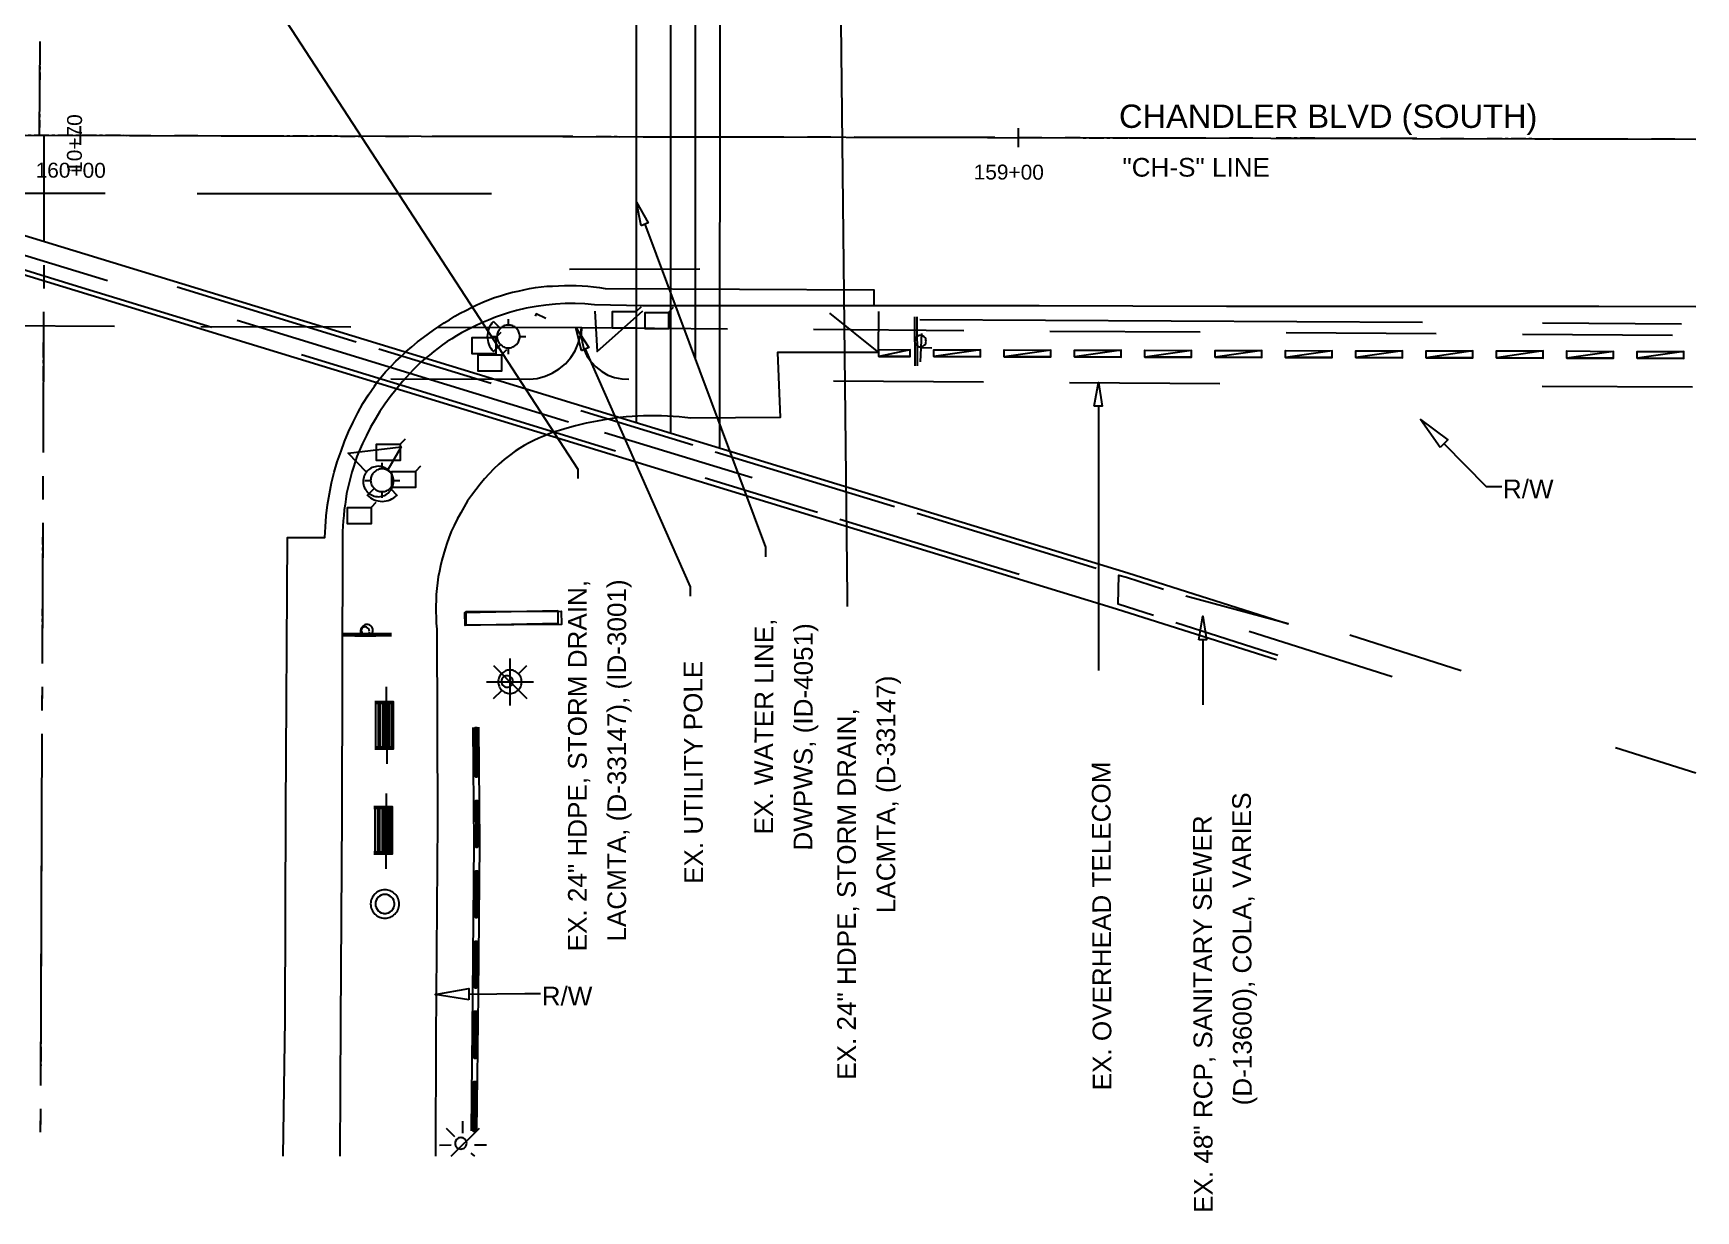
# Model space of a CAD drawing. Header units: feet. Extents: x 0 to 650, y -1 to 433.
# Drawn here: x 347.7 to 524.9, y 62 to 187.6 of the extents above; entities that cross this region are included whole.
import ezdxf

# ---------------------------------------------------------------- set-up
doc = ezdxf.new("R2010")
doc.units = ezdxf.units.FT
doc.linetypes.add('CENTER2', pattern=[2.541, 1.587, -0.318, 0.318, -0.318])
for name, color, linetype in [('AGUA', 5, 'UTIL_W'), ('ALCANTARILLADO', 3, 'UTIL_SS'), ('ANOTACION', 8, 'CONTINUOUS'), ('DIGITALIZADO', 7, 'CONTINUOUS'), ('DRENAJE_PLUVIAL', 3, 'UTIL_SD'), ('EJE_VIA', 7, 'CONTINUOUS'), ('ELECTRICO_AEREO', 1, 'UTIL_EOH'), ('ESTRUCTURAS', 7, 'CONTINUOUS'), ('METRO_RW', 140, 'CENTER2'), ('TELECOM_AEREO', 30, 'UTIL_TOH'), ('TOPO', 8, 'CONTINUOUS')]:
    doc.layers.add(name, color=color, linetype=linetype)
doc.styles.add('CAD_TEXT', font='Arial')
doc.styles.add('LTSTD', font='Arial')
doc.linetypes.add('UTIL_EOH', pattern='A,4,-3,["E(OH)",LTSTD,S=1.2,R=0,X=-3.3,Y=-0.6],-3', length=10)
doc.linetypes.add('UTIL_SD', pattern='A,4,-3,["SD",LTSTD,S=1.2,R=0,X=-2.22,Y=-0.6],-3', length=10)
doc.linetypes.add('UTIL_SS', pattern='A,4,-3,["SS",LTSTD,S=1.2,R=0,X=-2.22,Y=-0.6],-3', length=10)
doc.linetypes.add('UTIL_TOH', pattern='A,4,-3,["T(OH)",LTSTD,S=1.2,R=0,X=-3.3,Y=-0.6],-3', length=10)
doc.linetypes.add('UTIL_W', pattern='A,4,-3,["W",LTSTD,S=1.2,R=0,X=-1.86,Y=-0.6],-3', length=10)

msp = doc.modelspace()

# ---------------------------------------------------------------- linework, layer by layer
at = {"layer": 'AGUA'}
for p, q in [((411.97, 146), (412.03, 338.8)), ((418.27, 152.8), (418.2, 337.9)), ((271.13, 170.53), (355.33, 170.5)), ((365.13, 170.47), (396.53, 170.47)), ((404.83, 162.4), (418.73, 162.43)), ((442.2, 157.03), (495.8, 156.73)), ((508.6, 156.67), (523.4, 156.57))]:
    msp.add_line(p, q, dxfattribs=at)
msp.add_lwpolyline([(402.3, 157.13), (401.27, 157.63), (401.17, 157.37)], dxfattribs=at)
at = {"layer": 'ALCANTARILLADO'}
for p, q in [((415.63, 144.93), (415.73, 338.83)), ((420.87, 143.27), (420.93, 339.07)), ((340.23, 165.87), (355.57, 161.2)), ((369.4, 156.97), (404.73, 146.13)), ((408.57, 144.97), (424.33, 140.17)), ((477.3, 123.8), (492.57, 118.93)), ((516.37, 111.37), (524.93, 108.67))]:
    msp.add_line(p, q, dxfattribs=at)
at = {"layer": 'ANOTACION'}
for points in [[(497.67, 143.37), (495.57, 146.37), (498.5, 144.2), (497.67, 143.37)], [(498.07, 143.8), (502.57, 139.23), (504.27, 139.23)], [(394.1, 84.47), (390.5, 85.03), (394.1, 85.67), (394.1, 84.47)], [(394.1, 85.07), (400.07, 85.13), (401.73, 85.13)]]:
    msp.add_lwpolyline(points, dxfattribs=at)
at = {"layer": 'DIGITALIZADO'}
for p, q in [((441.7, 152.07), (441.67, 157.3)), ((441.93, 152.07), (441.9, 157.3)), ((385.87, 123.5), (380.63, 123.5)), ((385.87, 123.27), (380.63, 123.27)), ((385.9, 116.07), (384.07, 116.07)), ((384.13, 116.07), (384.13, 111.4)), ((384.47, 116.07), (384.47, 111.4)), ((384.63, 116.07), (384.63, 111.4)), ((384.97, 116.07), (384.97, 111.4)), ((385.13, 116.07), (385.13, 111.4)), ((385.47, 116.07), (385.47, 111.4)), ((385.63, 116.07), (385.63, 111.4)), ((385.9, 116.23), (385.9, 111.23)), ((385.9, 111.4), (384.07, 111.4)), ((385.8, 104.87), (383.97, 104.87)), ((384.07, 104.87), (384.07, 100.2)), ((384.4, 104.87), (384.4, 100.2)), ((384.57, 104.87), (384.57, 100.2)), ((384.9, 104.87), (384.9, 100.2)), ((385.07, 104.87), (385.07, 100.2)), ((385.4, 104.87), (385.4, 100.2)), ((385.57, 104.87), (385.57, 100.2)), ((385.8, 105.03), (385.8, 100.03)), ((385.8, 100.2), (383.97, 100.2))]:
    msp.add_line(p, q, dxfattribs=at)
for points in [[(361.2, 209.5), (405.73, 141.07), (405.73, 140.07)], [(433.6, 204.93), (434.43, 127.4), (434.43, 126.4)], [(412.47, 167.03), (411.97, 169.53), (413.23, 167.33), (412.47, 167.03)], [(412.87, 167.2), (425.73, 132.73), (425.73, 131.73)], [(454.93, 158.5), (437.77, 158.5), (437.27, 158.5)], [(524.93, 158.37), (514.6, 158.4), (497.33, 158.43), (474.9, 158.43), (454.93, 158.5)], [(406.13, 153.7), (405.5, 156.17), (406.9, 154.03), (406.13, 153.7)], [(442.87, 154.72), (442.85, 154.84), (442.82, 154.96), (442.76, 155.06), (442.64, 155.19), (442.49, 155.28), (442.37, 155.32), (442.25, 155.33), (442.13, 155.32), (442.01, 155.28), (441.91, 155.23), (441.77, 155.11), (441.68, 154.96), (441.65, 154.84), (441.63, 154.72), (441.65, 154.59), (441.68, 154.48), (441.74, 154.37), (441.86, 154.24), (442.01, 154.15), (442.13, 154.11), (442.25, 154.1), (442.37, 154.11), (442.49, 154.15), (442.59, 154.21), (442.73, 154.32), (442.82, 154.48), (442.85, 154.59), (442.87, 154.72)], [(406.5, 153.87), (417.7, 128.53), (417.7, 127.53)], [(460.8, 147.8), (461.23, 150.3), (461.63, 147.8), (460.8, 147.8)], [(461.23, 147.8), (461.23, 120.57), (461.23, 119.57)], [(403.6, 125.97), (403.6, 124.6), (393.7, 124.4), (393.67, 125.77), (403.6, 125.97)], [(383.87, 123.88), (383.85, 124.01), (383.82, 124.12), (383.76, 124.23), (383.64, 124.36), (383.49, 124.45), (383.37, 124.49), (383.25, 124.5), (383.13, 124.49), (383.01, 124.45), (382.91, 124.39), (382.77, 124.28), (382.68, 124.12), (382.65, 124.01), (382.63, 123.88), (382.65, 123.76), (382.68, 123.64), (382.74, 123.54), (382.86, 123.41), (383.01, 123.32), (383.13, 123.28), (383.25, 123.27), (383.37, 123.28), (383.49, 123.32), (383.59, 123.37), (383.73, 123.49), (383.82, 123.64), (383.85, 123.76), (383.87, 123.88)], [(471.93, 122.87), (472.37, 125.37), (472.77, 122.87), (471.93, 122.87)], [(472.37, 122.87), (472.37, 116.93), (472.37, 115.93)], [(398.8, 118.42), (398.79, 118.54), (398.75, 118.66), (398.69, 118.76), (398.58, 118.89), (398.42, 118.98), (398.31, 119.02), (398.18, 119.03), (398.06, 119.02), (397.94, 118.98), (397.84, 118.93), (397.71, 118.81), (397.62, 118.66), (397.58, 118.54), (397.57, 118.42), (397.58, 118.29), (397.62, 118.18), (397.67, 118.07), (397.79, 117.94), (397.94, 117.85), (398.06, 117.81), (398.18, 117.8), (398.31, 117.81), (398.42, 117.85), (398.53, 117.91), (398.66, 118.02), (398.75, 118.18), (398.79, 118.29), (398.8, 118.42)], [(384.07, 111.23), (386.07, 111.23), (386.07, 116.23), (384.07, 116.23)], [(384.63, 111.4), (384.63, 116.07), (384.47, 111.4), (384.63, 111.4), (384.47, 111.4), (384.47, 116.07), (384.63, 116.07)], [(385.13, 111.4), (385.13, 116.07), (384.97, 111.4), (385.13, 111.4), (384.97, 111.4), (384.97, 116.07), (385.13, 116.07)], [(385.63, 111.4), (385.63, 116.07), (385.47, 111.4), (385.63, 111.4), (385.47, 111.4), (385.47, 116.07), (385.63, 116.07)], [(383.97, 100.03), (385.97, 100.03), (385.97, 105.03), (383.97, 105.03)], [(384.57, 100.2), (384.57, 104.87), (384.4, 100.2), (384.57, 100.2), (384.4, 100.2), (384.4, 104.87), (384.57, 104.87)], [(385.07, 100.2), (385.07, 104.87), (384.9, 100.2), (385.07, 100.2), (384.9, 100.2), (384.9, 104.87), (385.07, 104.87)], [(385.57, 100.2), (385.57, 104.87), (385.4, 100.2), (385.57, 100.2), (385.4, 100.2), (385.4, 104.87), (385.57, 104.87)], [(393.87, 69.15), (393.85, 69.27), (393.82, 69.39), (393.76, 69.49), (393.64, 69.63), (393.49, 69.72), (393.37, 69.75), (393.25, 69.77), (393.13, 69.75), (393.01, 69.72), (392.91, 69.66), (392.77, 69.54), (392.68, 69.39), (392.65, 69.27), (392.63, 69.15), (392.65, 69.03), (392.68, 68.91), (392.74, 68.81), (392.86, 68.67), (393.01, 68.58), (393.13, 68.55), (393.25, 68.53), (393.37, 68.55), (393.49, 68.58), (393.59, 68.64), (393.73, 68.76), (393.82, 68.91), (393.85, 69.03), (393.87, 69.15)]]:
    msp.add_lwpolyline(points, dxfattribs=at)
at = {"layer": 'DRENAJE_PLUVIAL'}
for p, q in [((363, 160.5), (382.1, 154.63)), ((384.5, 153.9), (396.47, 150.23)), ((406.03, 147.33), (417.97, 143.67)), ((420.37, 142.93), (439.5, 137.07)), ((419.3, 140.13), (431.27, 136.47)), ((433.67, 135.73), (452.77, 129.87)), ((441.9, 136.37), (461, 130.5)), ((469.5, 124.7), (480.37, 121.23)), ((488.03, 123.4), (499.93, 119.57))]:
    msp.add_line(p, q, dxfattribs=at)
for points in [[(144.2, 192.7), (198.6, 192.67), (206.13, 192.6), (213.7, 192.4), (221.27, 192.03), (228.8, 191.57), (236.33, 190.93), (243.87, 190.13), (251.37, 189.23), (258.83, 188.2), (266.3, 187), (273.77, 185.67), (281.17, 184.2), (288.57, 182.6), (295.93, 180.87), (303.23, 179), (310.53, 176.97), (317.77, 174.83), (464.37, 130), (481.47, 124.57), (470.57, 127.5)], [(194.3, 192.17), (198.6, 192.17), (199.3, 192.17), (206.07, 188.6), (213.57, 188.4), (221.03, 188.03), (228.5, 187.57), (235.97, 186.93), (243.4, 186.17), (250.83, 185.27), (258.27, 184.23), (265.63, 183.07), (273.03, 181.73), (280.37, 180.3), (287.67, 178.7), (294.97, 177), (302.2, 175.13), (309.43, 173.13), (316.6, 171), (463.17, 126.17), (480.23, 120.77)], [(340.4, 164.27), (352.37, 160.6), (366.7, 156.2)], [(376.27, 153.3), (388.23, 149.63), (409.73, 143.03)], [(467.1, 125.47), (463.33, 126.67), (463.4, 129.77), (464.23, 129.53), (468.17, 128.27)]]:
    msp.add_lwpolyline(points, dxfattribs=at)
at = {"layer": 'EJE_VIA'}
for p, q in [((348.33, 176.7), (348.4, 186.7)), ((352.7, 175.67), (352.7, 177.67)), ((452.7, 175.43), (452.73, 177.43)), ((144.2, 177.17), (524.93, 176.27)), ((345.2, 176.7), (360.2, 176.67)), ((348.8, 165.33), (348.83, 176.7)), ((362.7, 176.67), (365.2, 176.67)), ((367.7, 176.63), (382.7, 176.6)), ((385.2, 176.6), (387.7, 176.6)), ((390.2, 176.6), (405.2, 176.57)), ((407.7, 176.57), (410.2, 176.53)), ((412.7, 176.53), (427.7, 176.5)), ((430.2, 176.5), (432.7, 176.5)), ((435.2, 176.5), (450.2, 176.47)), ((452.7, 176.43), (455.2, 176.43)), ((457.7, 176.43), (472.7, 176.4)), ((475.2, 176.4), (477.7, 176.4)), ((480.2, 176.4), (495.2, 176.37)), ((497.7, 176.33), (500.2, 176.33)), ((502.7, 176.33), (517.7, 176.3)), ((520.2, 176.3), (522.7, 176.3)), ((348.8, 160.33), (348.8, 162.83)), ((348.73, 142.83), (348.77, 157.83)), ((437.77, 153.5), (437.83, 157.9)), ((432.57, 157.7), (437.77, 153.5)), ((442.27, 152.53), (442.4, 155.53)), ((442.33, 154.03), (443.47, 154)), ((348.7, 137.83), (348.7, 140.33)), ((348.63, 120.33), (348.7, 135.33)), ((381.93, 123.27), (384.17, 123.27)), ((348.6, 115.33), (348.63, 117.83)), ((348.47, 75.33), (348.6, 112.83)), ((348.43, 70.33), (348.47, 72.83))]:
    msp.add_line(p, q, dxfattribs=at)
for points in [[(407.53, 157.93), (407.8, 153.63), (412.67, 157.97)], [(393.8, 124.43), (393.8, 125.87), (403.93, 125.93), (403.97, 124.5), (393.8, 124.43)], [(383.5, 123.75), (383.48, 123.89), (383.42, 124.02), (383.32, 124.12), (383.2, 124.2), (383.07, 124.23), (382.92, 124.22), (382.79, 124.18), (382.67, 124.09), (382.59, 123.98), (382.54, 123.85), (382.54, 123.7), (382.57, 123.56), (382.64, 123.44), (382.75, 123.35), (382.87, 123.29), (383.02, 123.27), (383.16, 123.29), (383.29, 123.35), (383.39, 123.44), (383.46, 123.56), (383.5, 123.7)]]:
    msp.add_lwpolyline(points, dxfattribs=at)
at = {"layer": 'ELECTRICO_AEREO'}
for p, q in [((340.33, 156.4), (356.33, 156.33)), ((365.53, 156.3), (381.53, 156.23)), ((430.87, 156), (446.87, 155.87)), ((456.07, 155.8), (472.07, 155.7)), ((481.27, 155.63), (497.27, 155.53)), ((506.47, 155.47), (522.47, 155.37))]:
    msp.add_line(p, q, dxfattribs=at)
msp.add_lwpolyline([(390.73, 156.2), (406.1, 156.17), (421.67, 156.03)], dxfattribs=at)
at = {"layer": 'ESTRUCTURAS'}
for p, q in [((396.73, 156.8), (397.47, 156.07)), ((398.33, 156.4), (398.33, 157.07)), ((396.47, 155.2), (397.1, 155.2)), ((396.73, 153.6), (397.47, 154.33)), ((399.53, 155.2), (400.17, 155.2)), ((398.33, 153.33), (398.33, 153.97)), ((384.87, 141.1), (384.87, 141.73)), ((383, 139.87), (383.63, 139.87)), ((383.27, 138.27), (384, 139)), ((384.87, 138), (384.87, 138.67)), ((385.73, 139), (386.47, 138.27)), ((386.07, 139.87), (386.73, 139.87)), ((398.5, 115.87), (398.5, 120.87)), ((396.73, 120.13), (400.27, 116.6)), ((399.4, 119.23), (400.27, 120.13)), ((385.3, 117.83), (385.37, 109.63)), ((396, 118.37), (401, 118.37)), ((396.73, 116.6), (397.63, 117.47)), ((385.3, 98.43), (385.33, 106.47)), ((393.47, 70.23), (393.47, 71.5)), ((391.67, 70.77), (392.57, 69.87)), ((392.23, 67.77), (395.23, 70.77)), ((390.97, 68.97), (392.2, 69)), ((394.33, 68.1), (394.7, 67.77)), ((394.7, 69), (395.97, 69))]:
    msp.add_line(p, q, dxfattribs=at)
for points in [[(412.47, 158.37), (411.93, 157.87), (411.93, 156.1), (409.43, 156.1), (409.43, 157.87), (411.93, 157.87)], [(415.9, 158.3), (415.4, 157.77), (415.4, 156.03), (412.9, 156.03), (412.9, 157.77), (415.4, 157.77)], [(396.73, 156.81), (396.57, 156.64), (396.44, 156.45), (396.32, 156.26), (396.23, 156.06), (396.16, 155.86), (396.11, 155.65), (396.08, 155.43), (396.07, 155.22), (396.08, 155), (396.11, 154.79), (396.16, 154.58), (396.23, 154.37), (396.32, 154.17), (396.44, 153.98), (396.57, 153.8), (396.73, 153.63)], [(397.1, 155.22), (397.11, 155.09), (397.12, 154.97), (397.15, 154.85), (397.2, 154.74), (397.25, 154.64), (397.31, 154.54), (397.46, 154.36), (397.64, 154.21), (397.74, 154.15), (397.84, 154.1), (397.95, 154.05), (398.07, 154.02), (398.19, 154.01), (398.32, 154), (398.44, 154.01), (398.56, 154.02), (398.68, 154.05), (398.79, 154.1), (398.9, 154.15), (399, 154.21), (399.18, 154.36), (399.33, 154.54), (399.39, 154.64), (399.44, 154.74), (399.48, 154.85), (399.51, 154.97), (399.53, 155.09), (399.53, 155.22), (399.53, 155.34), (399.51, 155.46), (399.48, 155.58), (399.44, 155.69), (399.39, 155.8), (399.33, 155.9), (399.18, 156.08), (399, 156.23), (398.9, 156.29), (398.79, 156.34), (398.68, 156.38), (398.56, 156.41), (398.44, 156.43), (398.32, 156.43), (398.19, 156.43), (398.07, 156.41), (397.95, 156.38), (397.84, 156.34), (397.74, 156.29), (397.64, 156.23), (397.46, 156.08), (397.31, 155.9), (397.25, 155.8), (397.2, 155.69), (397.15, 155.58), (397.12, 155.46), (397.11, 155.34), (397.1, 155.22)], [(397.5, 155.63), (396.97, 155.1), (396.97, 153.37), (394.47, 153.37), (394.47, 155.1), (396.97, 155.1)], [(398.13, 153.8), (397.6, 153.27), (397.6, 151.53), (395.1, 151.53), (395.1, 153.27), (397.6, 153.27)], [(387.3, 144.27), (386.77, 143.73), (386.77, 142), (384.27, 142), (384.27, 143.73), (386.77, 143.73)], [(383.2, 140.73), (381.23, 142.77), (386.9, 143.43), (385.47, 141)], [(384.26, 141.36), (384.1, 141.33), (383.94, 141.28), (383.79, 141.23), (383.65, 141.16), (383.52, 141.07), (383.4, 140.98), (383.28, 140.87), (383.18, 140.75), (383.09, 140.63), (383.01, 140.49), (382.95, 140.35), (382.9, 140.2), (382.86, 140.05), (382.84, 139.89), (382.83, 139.73), (382.84, 139.56), (382.87, 139.4), (382.92, 139.24), (382.97, 139.09), (383.04, 138.95), (383.13, 138.82), (383.22, 138.7), (383.33, 138.58), (383.45, 138.48), (383.57, 138.39), (383.71, 138.31), (383.85, 138.25), (384, 138.2), (384.15, 138.16), (384.31, 138.14), (384.47, 138.13), (384.64, 138.14), (384.8, 138.17), (384.96, 138.22), (385.11, 138.27), (385.25, 138.34), (385.38, 138.43), (385.5, 138.52), (385.62, 138.63), (385.72, 138.75), (385.81, 138.87), (385.89, 139.01), (385.95, 139.15), (386, 139.3), (386.04, 139.45), (386.06, 139.61), (386.07, 139.77), (386.06, 139.94), (386.03, 140.1), (385.98, 140.26), (385.93, 140.41), (385.86, 140.55), (385.77, 140.68), (385.68, 140.8), (385.57, 140.92), (385.45, 141.02), (385.33, 141.11), (385.19, 141.19), (385.05, 141.25), (384.9, 141.3), (384.75, 141.34), (384.59, 141.36), (384.43, 141.37), (384.26, 141.36)], [(384.85, 138.67), (384.97, 138.67), (385.1, 138.69), (385.21, 138.72), (385.32, 138.76), (385.43, 138.81), (385.53, 138.87), (385.71, 139.02), (385.86, 139.2), (385.92, 139.3), (385.97, 139.41), (386.01, 139.52), (386.04, 139.64), (386.06, 139.76), (386.07, 139.88), (386.06, 140.01), (386.04, 140.13), (386.01, 140.25), (385.97, 140.36), (385.92, 140.46), (385.86, 140.56), (385.71, 140.74), (385.53, 140.89), (385.43, 140.95), (385.32, 141), (385.21, 141.05), (385.1, 141.08), (384.97, 141.09), (384.85, 141.1), (384.73, 141.09), (384.6, 141.08), (384.49, 141.05), (384.38, 141), (384.27, 140.95), (384.17, 140.89), (383.99, 140.74), (383.84, 140.56), (383.78, 140.46), (383.73, 140.36), (383.69, 140.25), (383.66, 140.13), (383.64, 140.01), (383.63, 139.88), (383.64, 139.76), (383.66, 139.64), (383.69, 139.52), (383.73, 139.41), (383.78, 139.3), (383.84, 139.2), (383.99, 139.02), (384.17, 138.87), (384.27, 138.81), (384.38, 138.76), (384.49, 138.72), (384.6, 138.69), (384.73, 138.67), (384.85, 138.67)], [(388.93, 141.37), (388.4, 140.83), (388.4, 139.1), (385.9, 139.1), (385.9, 140.83), (388.4, 140.83)], [(383.26, 138.29), (383.43, 138.14), (383.61, 138), (383.8, 137.89), (384, 137.8), (384.21, 137.73), (384.42, 137.67), (384.63, 137.64), (384.85, 137.63), (385.07, 137.64), (385.28, 137.67), (385.49, 137.73), (385.7, 137.8), (385.9, 137.89), (386.09, 138), (386.27, 138.14), (386.44, 138.29)], [(384.17, 137.5), (383.67, 136.97), (383.67, 135.23), (381.17, 135.23), (381.17, 136.97), (383.67, 136.97)], [(399.73, 118.38), (399.73, 118.51), (399.71, 118.63), (399.68, 118.75), (399.64, 118.87), (399.58, 118.98), (399.52, 119.08), (399.37, 119.27), (399.18, 119.42), (399.08, 119.48), (398.97, 119.53), (398.86, 119.58), (398.74, 119.61), (398.61, 119.63), (398.49, 119.63), (398.36, 119.63), (398.23, 119.61), (398.11, 119.58), (398, 119.54), (397.89, 119.48), (397.79, 119.42), (397.6, 119.27), (397.45, 119.08), (397.39, 118.98), (397.33, 118.87), (397.29, 118.76), (397.26, 118.64), (397.24, 118.51), (397.23, 118.39), (397.24, 118.26), (397.26, 118.13), (397.29, 118.01), (397.33, 117.9), (397.38, 117.79), (397.45, 117.69), (397.6, 117.5), (397.78, 117.35), (397.89, 117.29), (397.99, 117.23), (398.11, 117.19), (398.23, 117.16), (398.35, 117.14), (398.48, 117.13), (398.61, 117.14), (398.73, 117.16), (398.85, 117.19), (398.97, 117.23), (399.08, 117.28), (399.18, 117.35), (399.37, 117.5), (399.52, 117.68), (399.58, 117.79), (399.63, 117.89), (399.68, 118.01), (399.71, 118.13), (399.73, 118.25), (399.73, 118.38)], [(386.67, 94.68), (386.66, 94.84), (386.64, 94.99), (386.6, 95.13), (386.55, 95.27), (386.48, 95.41), (386.41, 95.53), (386.32, 95.65), (386.22, 95.76), (386.11, 95.85), (386, 95.94), (385.87, 96.02), (385.74, 96.08), (385.6, 96.13), (385.46, 96.17), (385.31, 96.19), (385.15, 96.2), (384.99, 96.19), (384.84, 96.17), (384.7, 96.13), (384.56, 96.08), (384.43, 96.02), (384.3, 95.94), (384.19, 95.85), (384.08, 95.76), (383.98, 95.65), (383.89, 95.53), (383.82, 95.41), (383.75, 95.27), (383.7, 95.13), (383.66, 94.99), (383.64, 94.84), (383.63, 94.68), (383.64, 94.53), (383.66, 94.38), (383.7, 94.23), (383.75, 94.09), (383.82, 93.96), (383.89, 93.84), (383.98, 93.72), (384.08, 93.61), (384.19, 93.51), (384.3, 93.43), (384.43, 93.35), (384.56, 93.29), (384.7, 93.23), (384.84, 93.2), (384.99, 93.17), (385.15, 93.17), (385.31, 93.17), (385.46, 93.2), (385.6, 93.23), (385.74, 93.29), (385.87, 93.35), (386, 93.43), (386.11, 93.51), (386.22, 93.61), (386.32, 93.72), (386.41, 93.84), (386.48, 93.96), (386.55, 94.09), (386.6, 94.23), (386.64, 94.38), (386.66, 94.53), (386.67, 94.68)], [(386.17, 94.68), (386.16, 94.79), (386.15, 94.89), (386.09, 95.08), (385.99, 95.25), (385.87, 95.4), (385.72, 95.53), (385.55, 95.62), (385.35, 95.68), (385.25, 95.69), (385.15, 95.7), (385.05, 95.69), (384.95, 95.68), (384.75, 95.62), (384.58, 95.53), (384.43, 95.4), (384.31, 95.25), (384.21, 95.08), (384.15, 94.89), (384.14, 94.79), (384.13, 94.68), (384.14, 94.58), (384.15, 94.48), (384.21, 94.29), (384.31, 94.11), (384.43, 93.96), (384.58, 93.84), (384.75, 93.75), (384.95, 93.69), (385.05, 93.67), (385.15, 93.67), (385.25, 93.67), (385.35, 93.69), (385.55, 93.75), (385.72, 93.84), (385.87, 93.96), (385.99, 94.11), (386.09, 94.29), (386.15, 94.48), (386.16, 94.58), (386.17, 94.68)]]:
    msp.add_lwpolyline(points, dxfattribs=at)
at = {"layer": 'METRO_RW'}
for p, q in [((348.33, 176.7), (348.4, 186.7)), ((345.2, 176.7), (360.2, 176.67)), ((348.8, 165.33), (348.83, 176.7)), ((362.7, 176.67), (365.2, 176.67)), ((367.7, 176.63), (382.7, 176.6)), ((385.2, 176.6), (387.7, 176.6)), ((390.2, 176.6), (405.2, 176.57)), ((407.7, 176.57), (410.2, 176.53)), ((412.7, 176.53), (427.7, 176.5)), ((430.2, 176.5), (432.7, 176.5)), ((435.2, 176.5), (450.2, 176.47)), ((452.7, 176.43), (455.2, 176.43)), ((457.7, 176.43), (472.7, 176.4)), ((475.2, 176.4), (477.7, 176.4)), ((480.2, 176.4), (495.2, 176.37)), ((497.7, 176.33), (500.2, 176.33)), ((502.7, 176.33), (517.7, 176.3)), ((520.2, 176.3), (522.7, 176.3)), ((348.8, 160.33), (348.8, 162.83)), ((348.73, 142.83), (348.77, 157.83)), ((348.7, 137.83), (348.7, 140.33)), ((348.63, 120.33), (348.7, 135.33)), ((348.6, 115.33), (348.63, 117.83)), ((348.47, 75.33), (348.6, 112.83)), ((348.43, 70.33), (348.47, 72.83))]:
    msp.add_line(p, q, dxfattribs=at)
at = {"layer": 'TELECOM_AEREO'}
for p, q in [((432.97, 150.5), (448.97, 150.37)), ((458.17, 150.3), (474.17, 150.2)), ((508.57, 149.93), (524.57, 149.83))]:
    msp.add_line(p, q, dxfattribs=at)
msp.add_lwpolyline([(385.77, 150.7), (400.53, 150.67), (401.4, 150.73), (402.23, 150.97), (403, 151.3), (403.73, 151.77), (404.4, 152.3), (404.97, 152.97), (405.43, 153.7), (405.77, 154.47), (406, 155.3), (406.1, 156.17), (406.07, 155.4), (406.17, 154.63), (406.37, 153.87), (406.7, 153.17), (407.13, 152.53), (407.63, 151.97), (408.27, 151.5), (408.93, 151.1), (409.63, 150.83), (410.4, 150.7), (411.17, 150.67)], dxfattribs=at)
at = {"layer": 'TOPO'}
msp.add_line((437.83, 153.07), (437.83, 153.83), dxfattribs=at)
for points in [[(374.3, 67.77), (374.5, 82.37), (374.6, 104.77), (374.77, 133.77), (378.73, 133.77), (378.8, 134.93), (378.9, 136.1), (379.03, 137.27), (379.23, 138.43), (379.47, 139.6), (379.73, 140.73), (380.07, 141.83), (380.47, 142.97), (380.83, 144), (381.27, 145.03), (381.77, 146.07), (382.27, 147.07), (382.8, 148.07), (383.4, 149), (383.73, 149.47), (384.03, 149.93), (384.37, 150.4), (384.73, 150.83), (385.23, 151.43), (385.77, 152), (386.3, 152.57), (386.87, 153.1), (387.43, 153.63), (388.03, 154.13), (388.63, 154.63), (389.27, 155.1), (390.33, 155.9), (390.9, 156.3), (391.47, 156.67), (392.03, 157), (392.6, 157.37), (393.17, 157.7), (393.77, 158), (394.37, 158.3), (394.97, 158.6), (395.6, 158.87), (396.2, 159.13), (396.83, 159.37), (397.47, 159.57), (398.1, 159.77), (398.77, 159.93), (399.37, 160.07), (399.97, 160.2), (400.57, 160.33), (401.2, 160.43), (401.8, 160.5), (402.43, 160.57), (403.03, 160.6), (403.67, 160.63), (404.3, 160.67), (404.93, 160.67), (405.53, 160.67), (406.17, 160.63), (406.8, 160.57), (407.4, 160.53), (408.03, 160.43), (408.63, 160.33), (437.27, 160.2), (437.27, 158.5)], [(437.27, 158.5), (412.63, 158.47), (407.5, 158.6), (406.47, 158.7), (405.43, 158.73), (404.37, 158.73), (403.33, 158.67), (402.3, 158.57), (401.27, 158.4), (400.23, 158.23), (399.2, 158), (398.43, 157.77), (397.7, 157.53), (396.93, 157.27), (396.2, 156.97), (395.47, 156.67), (394.73, 156.33), (394.03, 155.97), (393.33, 155.6), (392.8, 155.3), (392.3, 154.97), (391.8, 154.67), (391.3, 154.33), (390.83, 153.97), (390.37, 153.63), (389.9, 153.23), (389.43, 152.87), (389, 152.5), (388.6, 152.1), (388.2, 151.7), (387.8, 151.27), (387.03, 150.43), (386.3, 149.53), (385.7, 148.77), (385.13, 148), (384.6, 147.2), (384.1, 146.37), (383.6, 145.53), (383.17, 144.67), (382.77, 143.8), (382.37, 142.93), (382.17, 142.4), (381.97, 141.83), (381.8, 141.27), (381.63, 140.73), (381.47, 140.17), (381.33, 139.6), (381.2, 139.03), (381.07, 138.47), (380.97, 137.87), (380.9, 137.3), (380.8, 136.73), (380.77, 136.13), (380.7, 135.57), (380.67, 134.97), (380.63, 134.4), (380.63, 133.8)], [(437.77, 153.5), (427.03, 153.5), (427.3, 146.57), (417.77, 146.5), (417.13, 146.57), (416.53, 146.63), (415.9, 146.7), (415.27, 146.73), (414.63, 146.77), (414, 146.77), (413.37, 146.77), (412.73, 146.77), (412.13, 146.73), (411.5, 146.7), (410.87, 146.63), (410.23, 146.57), (409.6, 146.5), (409, 146.4), (408.37, 146.3), (407.77, 146.2), (406.6, 145.97), (405.47, 145.7), (404.33, 145.37), (403.77, 145.2), (403.2, 145.03), (402.67, 144.83), (402.1, 144.6), (401.57, 144.37), (401.03, 144.13), (400.53, 143.87), (400, 143.6), (399.53, 143.3), (399.03, 142.97), (398.43, 142.53), (397.87, 142.1), (397.3, 141.6), (396.77, 141.1), (396.27, 140.57), (395.77, 140.03), (395.3, 139.47), (394.83, 138.87), (394.4, 138.27), (393.97, 137.67), (393.6, 137.03), (393.23, 136.4), (392.87, 135.73), (392.53, 135.07), (392.23, 134.4), (391.97, 133.73), (391.77, 133.13), (391.57, 132.57), (391.4, 131.97), (391.23, 131.37), (391.07, 130.77), (390.97, 130.17), (390.83, 129.57), (390.77, 128.93), (390.7, 128.33), (390.63, 127.7), (390.6, 127.1), (390.57, 126.47), (390.57, 125.87), (390.6, 125.23), (390.63, 124.63), (390.67, 124), (390.77, 103.47), (390.57, 80.37), (390.53, 67.77)], [(441.17, 153.07), (441.17, 153.8), (437.83, 153.07), (441.17, 153.07), (437.83, 153.07), (437.83, 153.83), (441.17, 153.8)], [(448.67, 153.03), (448.67, 153.8), (443.67, 153.07), (448.67, 153.03), (443.67, 153.07), (443.67, 153.8), (448.67, 153.8)], [(456.17, 153.03), (456.17, 153.77), (451.17, 153.03), (456.17, 153.03), (451.17, 153.03), (451.17, 153.8), (456.17, 153.77)], [(463.67, 153), (463.67, 153.77), (458.67, 153.03), (463.67, 153), (458.67, 153.03), (458.67, 153.77), (463.67, 153.77)], [(471.17, 153), (471.17, 153.73), (466.17, 153), (471.17, 153), (466.17, 153), (466.17, 153.77), (471.17, 153.73)], [(478.67, 152.97), (478.67, 153.73), (473.67, 153), (478.67, 152.97), (473.67, 153), (473.67, 153.73), (478.67, 153.73)], [(486.17, 152.97), (486.17, 153.7), (481.17, 152.97), (486.17, 152.97), (481.17, 152.97), (481.17, 153.73), (486.17, 153.7)], [(493.67, 152.93), (493.67, 153.7), (488.67, 152.97), (493.67, 152.93), (488.67, 152.97), (488.67, 153.7), (493.67, 153.7)], [(501.17, 152.93), (501.17, 153.67), (496.17, 152.93), (501.17, 152.93), (496.17, 152.93), (496.17, 153.7), (501.17, 153.67)], [(508.67, 152.9), (508.67, 153.67), (503.67, 152.93), (508.67, 152.9), (503.67, 152.93), (503.67, 153.67), (508.67, 153.67)], [(516.17, 152.9), (516.17, 153.63), (511.17, 152.9), (516.17, 152.9), (511.17, 152.9), (511.17, 153.67), (516.17, 153.63)], [(523.67, 152.87), (523.67, 153.63), (518.67, 152.9), (523.67, 152.87), (518.67, 152.9), (518.67, 153.63), (523.67, 153.63)], [(380.63, 133.8), (380.57, 104.13), (380.4, 82.13), (380.33, 67.77)], [(394.37, 70.47), (394.53, 85.07), (394.67, 101.13), (394.57, 113.5)], [(394.8, 108.23), (395, 108.23), (394.77, 113.5), (394.8, 108.23), (394.77, 113.5), (394.97, 113.5), (395, 108.23)], [(394.97, 70.43), (395.13, 85.03), (395.27, 101.13), (395.17, 113.53)], [(394.83, 100.73), (395.03, 100.73), (394.87, 101.13), (394.83, 100.73), (394.87, 101.13), (395.07, 101.13), (395.03, 100.73), (395.07, 101.13), (394.83, 105.73), (394.87, 101.13), (394.83, 105.73), (395.03, 105.73), (395.07, 101.13)], [(394.8, 93.23), (395, 93.23), (394.83, 98.23), (394.8, 93.23), (394.83, 98.23), (395.03, 98.23), (395, 93.23)], [(394.73, 85.73), (394.93, 85.73), (394.77, 90.73), (394.73, 85.73), (394.77, 90.73), (394.97, 90.73), (394.93, 85.73)], [(394.67, 78.23), (394.87, 78.23), (394.7, 83.23), (394.67, 78.23), (394.7, 83.23), (394.9, 83.23), (394.87, 78.23)], [(394.57, 70.43), (394.77, 70.43), (394.63, 75.73), (394.57, 70.43), (394.63, 75.73), (394.83, 75.73), (394.77, 70.43)]]:
    msp.add_lwpolyline(points, dxfattribs=at)

# ---------------------------------------------------------------- texts
at = {"layer": 'ANOTACION', "style": 'CAD_TEXT'}
for s, height, p in [('CHANDLER BLVD (SOUTH)', 2.4884, (463.43, 177.47)), ('"CH-S" LINE', 1.9907, (463.8, 172.27)), ('R/W', 1.991, (504.37, 137.97)), ('R/W', 1.991, (401.87, 83.87))]:
    msp.add_text(s, height=height, dxfattribs=at).set_placement(p)
for s, height, rotation, p in [('10+70', 1.593, 89.7582, (352.83, 172.67)), ('160+00', 1.593, 359.7966, (347.9, 172.17)), ('159+00', 1.593, 359.7966, (447.93, 171.97)), ('EX. 24" HDPE, STORM DRAIN,', 1.991, 90, (406.67, 89.63)), ('LACMTA, (D-33147), (ID-3001)', 1.991, 90, (410.87, 90.67)), ('EX. WATER LINE,', 1.991, 89.8682, (426.53, 102.1)), ('DWPWS, (ID-4051)', 1.991, 89.8734, (430.73, 100.37)), ('EX. UTILITY POLE', 1.991, 90.1925, (419.07, 96.83)), ('LACMTA, (D-33147)', 1.991, 90, (439.57, 93.7)), ('EX. 24" HDPE, STORM DRAIN,', 1.991, 90, (435.37, 75.93)), ('EX. OVERHEAD TELECOM', 1.991, 90.1759, (462.63, 74.8)), ('(D-13600), COLA, VARIES', 1.991, 90.1811, (477.6, 73.2)), ('EX. 48" RCP, SANITARY SEWER', 1.991, 90.1811, (473.43, 61.73))]:
    msp.add_text(s, height=height, rotation=rotation, dxfattribs=at).set_placement(p)

doc.saveas('drawing.dxf')
